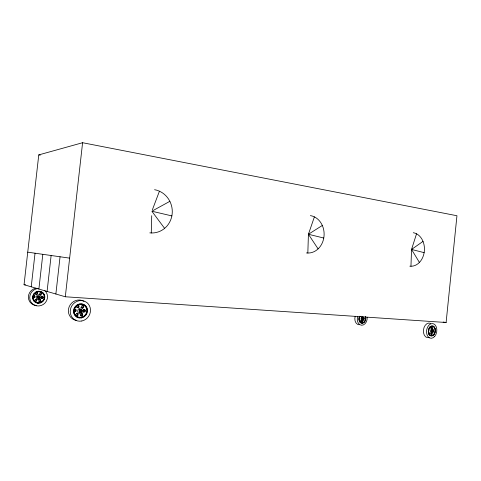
<?xml version="1.0" encoding="UTF-8"?>
<svg xmlns="http://www.w3.org/2000/svg" width="481" height="481" viewBox="0 0 481 481"><rect width="100%" height="100%" fill="white"/><g stroke="black" fill="none" stroke-linecap="round" stroke-linejoin="round"><path stroke-width="0.72" d="M151.268 232.966L151.719 215.716M307.834 253.036L308.423 234.265L314.388 216.877M410.96 266.252L411.544 249.441L416.54 233.802M446.109 322.504L456.95 215.741L82.594 142.719L38.769 154.9L24.05 284.71L65.308 296.771L446.109 322.504L443.163 322.036M31.229 286.808L35.029 253.204M38.889 289.045L42.809 254.317M47.084 291.444L51.13 255.495M55.868 294.011L60.053 256.77M65.308 296.771L82.594 142.719M152.363 209.836L159.433 191.204M419.42 262.44L411.544 249.441L423.021 241.396M318.103 248.887L308.423 234.265L322.324 225.463M152.483 210.864L169.859 201.329M24.05 284.71L25.541 284.824M27.742 252.17L69.643 258.135M38.769 154.9L40.248 155.159M151.84 211.219L171.873 215.915M308.423 234.265L323.773 238.035M411.544 249.441L424.146 252.651M152.279 211.808L164.604 228.361M154.575 189.7A21.825 20.719 79.5 0 1 172.15 214.087A21.825 20.719 79.5 0 1 149.819 232.87M310.389 215.614A18.795 15.903 -88.9 0 1 324.002 236.448A18.795 15.903 -88.9 0 1 306.451 252.934M413.263 232.72A16.835 13.047 -87.2 0 1 424.338 251.226A16.835 13.047 -87.2 0 1 409.83 266.173M81.385 309.95A1.365 1.287 -54.1 0 1 81.56 310.239M81.409 311.574A1.365 1.287 -54.1 0 0 81.578 311.261A1.299 1.221 -54.1 0 1 81.355 311.538M81.169 311.838A1.365 1.287 -54.1 0 1 80.207 312.181M81.241 310.077A1.172 1.1 -54.1 0 1 81.265 311.472M81.061 311.7A1.172 1.1 -54.1 0 1 79.479 311.61M79.672 311.009A1.377 1.293 -53.6 0 0 79.918 309.998A1.287 1.215 -53.6 0 1 79.63 310.966M79.708 310.035A1.166 1.094 -53.5 0 1 79.642 310.624M76.732 320.436A10.474 9.86 -53.5 0 1 69.066 307.04A10.474 9.86 -53.5 0 1 83.971 301.346M75.445 310.786A3.024 2.85 -53.5 0 1 75.619 309.253M77.17 307.527A3.024 2.85 -53.5 0 1 77.904 307.275M74.327 309.091A1.136 1.07 -52.1 0 1 75.553 310.383A1.136 1.07 -52.1 0 1 73.84 311.111M81.331 309.992A1.299 1.221 -54.1 0 1 81.499 310.269M81.127 311.79A1.299 1.221 -54.1 0 1 80.213 312.109M80.934 312.157A1.509 1.419 -54.1 0 1 80.189 312.319M84.752 309.451A6.608 6.217 -53.5 0 1 84.5 311.688M82.377 315.019A6.608 6.217 -53.5 0 1 81.457 315.698M77.681 305.146A1.13 1.07 -53.6 0 1 78.235 306.686A1.13 1.07 -53.6 0 1 76.629 307.125M82.029 305.375A1.124 1.064 -55.2 0 1 82.954 306.686A1.124 1.064 -55.2 0 1 81.511 307.527M83.874 309.608A1.124 1.058 -55.3 0 1 84.794 310.912A1.124 1.058 -55.3 0 1 83.357 311.754M83.46 310.594A1.13 1.058 -55.5 0 1 85.107 310.011A1.13 1.058 -55.5 0 1 85.137 311.76A1.13 1.058 -55.5 0 1 83.472 311.435M81.115 313.57A1.13 1.058 -53.9 0 1 82.041 314.875A1.13 1.058 -53.9 0 1 80.592 315.722M76.762 313.365A1.136 1.064 -52.3 0 1 77.315 314.899A1.136 1.064 -52.3 0 1 75.709 315.356M39.676 297.547A1.172 1.118 -36.4 0 1 39.322 298.04M39.508 296.434A1.172 1.118 -36.4 0 1 39.658 296.681M39.382 296.543A1.004 0.956 -36.4 0 1 39.226 297.913M38.023 297.992A1.004 0.956 -36.4 0 1 37.704 297.613A0.998 0.956 -35.8 0 0 38.312 296.579A0.998 0.956 -35.8 0 1 37.752 297.643M37.686 296.867A1.004 0.956 -36.4 0 1 37.993 296.446M38.492 296.549A1.178 1.124 -35.8 0 1 37.813 297.799A1.106 1.058 -35.8 0 0 38.438 296.567M44.535 290.392A9.043 8.628 -36.5 0 1 43.392 304.389A9.043 8.628 -36.5 0 1 30.087 300.084A9.043 8.628 -36.5 0 1 38.504 288.444M36.303 305.459A8.995 8.58 -35.8 0 1 28.373 297.306A8.995 8.58 -35.8 0 1 35.961 288.179M43.013 297.114A5.946 5.676 -35.7 0 1 42.815 298.1M34.608 297.192A2.597 2.483 -35.7 0 1 34.758 295.887M36.117 294.438A2.597 2.483 -35.7 0 1 36.76 294.228M33.502 295.701A0.974 0.932 -34.1 0 1 34.608 296.567A0.974 0.932 -34.1 0 1 33.538 297.565M33.297 297.517A0.974 0.932 -34.1 0 1 32.894 297.246M39.46 296.47A1.112 1.064 -36.4 0 1 39.689 296.969M39.695 297.252A1.112 1.064 -36.4 0 1 39.286 297.992M42.749 297.096A5.67 5.411 -35.7 0 1 42.4 298.497M40.699 300.859A5.67 5.411 -35.7 0 1 39.454 301.653M38.612 296.53A1.287 1.227 -35.8 0 1 38.378 297.468M35.943 292.34A0.974 0.926 -34.7 0 1 36.977 293.572A0.974 0.926 -34.7 0 1 35.335 293.885M40.5 292.658A0.968 0.926 -36.7 0 1 40.981 293.969A0.968 0.926 -36.7 0 1 39.586 294.33M41.643 296.242A0.968 0.92 -37.9 0 1 42.665 297.462A0.968 0.92 -37.9 0 1 41.041 297.781M39.22 299.585A0.968 0.92 -37.2 0 1 40.29 300.691A0.968 0.92 -37.2 0 1 38.799 301.292M35.865 299.465A0.974 0.926 -35.4 0 1 34.945 301.142M34.548 300.878A0.974 0.926 -35.4 0 1 34.416 300.673M362.614 318.121A0.812 0.607 -81.3 0 1 362.614 319.101M362.049 319.468A0.812 0.607 -81.3 0 1 361.892 319.432M361.646 319.204A0.812 0.607 -81.3 0 1 361.526 318.62M362.578 318.175A0.734 0.547 -81.3 0 1 362.47 319.204M362.061 319.39A0.734 0.547 -81.3 0 1 361.922 319.36M361.7 319.156A0.734 0.547 -81.3 0 1 361.592 318.626M362.674 318.091A0.866 0.643 -81.3 0 1 362.668 319.131M362.067 319.528A0.866 0.643 -81.3 0 1 361.904 319.486M361.634 319.246A0.866 0.643 -81.3 0 1 361.556 318.404M367.153 317.31A6.59 4.912 -81.3 0 1 361.55 325.234A6.59 4.912 -81.3 0 1 357.666 316.672M365.548 316.642A4.563 3.403 -81.3 0 1 364.189 322.33A4.563 3.403 -81.3 0 1 359.818 322.029A4.563 3.403 -81.3 0 1 359.662 316.239M359.109 324.771A6.56 4.906 -81.3 0 1 355.206 316.239M365.41 316.732A4.359 3.253 -81.3 0 1 364.105 322.168A4.359 3.253 -81.3 0 1 359.932 321.885A4.359 3.253 -81.3 0 1 359.782 316.348M362.247 320.562A4.335 3.247 -81.3 0 1 361.646 321.422M359 317.767A0.709 0.529 -81.3 0 1 359.734 318.248A0.709 0.529 -81.3 0 1 359.127 319.101M365.271 316.823A4.155 3.102 -81.3 0 1 364.027 322.005A4.155 3.102 -81.3 0 1 360.047 321.735A4.155 3.102 -81.3 0 1 359.902 316.462M362.788 318.236A0.944 0.703 -81.3 0 1 362.692 319.174M361.562 319.294A0.944 0.703 -81.3 0 1 361.471 319.089M362.127 320.454A4.137 3.096 -81.3 0 1 361.55 321.272M361.033 316.239A0.709 0.529 -81.5 0 1 360.185 316.33M363.414 318.175A0.709 0.529 -81.4 0 1 364.129 318.182A0.709 0.529 -81.4 0 1 364.123 319.125A0.709 0.529 -81.4 0 1 363.408 319.288M361.856 320.593A0.709 0.529 -81.1 0 1 361.496 321.753M359.535 321.055A0.709 0.529 -81.1 0 1 360.359 320.466A0.709 0.529 -81.1 0 1 360.353 321.651A0.709 0.529 -81.1 0 1 359.535 321.242M359.59 320.454A0.709 0.529 -81.1 0 1 359.59 321.308M431.98 331.601A0.974 0.673 -81.8 0 0 432.197 331.181A1.058 0.734 -81.8 0 1 431.986 331.662M431.908 330.2A0.824 0.565 -81.8 0 1 432.016 330.333M431.764 331.613A0.824 0.565 -81.8 0 0 432.124 330.712A0.914 0.631 -81.8 0 1 431.782 331.692M431.325 331.674A0.824 0.565 -81.8 0 1 431.198 331.583M429.184 337.512A7.371 5.105 -81.8 0 1 423.448 330.074A7.371 5.105 -81.8 0 1 430.627 323.382M428.282 329.834A0.8 0.553 -81.8 0 1 428.908 330.537A0.8 0.553 -81.8 0 1 428.27 331.403M429.767 326.96A0.8 0.553 -82 0 1 430.387 327.561A0.8 0.553 -82 0 1 429.9 328.511A0.8 0.553 -82 0 1 429.28 327.91M429.28 327.699A0.8 0.553 -82 0 1 429.395 327.308M431.565 327.314A0.794 0.547 -82 0 1 431.253 328.379M433.147 330.086A0.794 0.547 -81.9 0 1 433.134 331.649M430.97 333.171A0.794 0.547 -81.7 0 1 430.784 334.115M428.793 333.195A0.8 0.553 -81.6 0 1 429.617 332.984A0.8 0.553 -81.6 0 1 429.605 334.151A0.8 0.553 -81.6 0 1 428.787 334.157M80.868 312.157A1.257 1.184 -54.2 0 0 81.638 310.131A1.257 1.184 -54.2 0 0 79.569 310.564A1.257 1.184 -54.2 0 0 80.868 312.157M80.79 312.133A1.257 1.184 -54.2 0 0 81.56 310.107A1.257 1.184 -54.2 0 0 79.491 310.54A1.257 1.184 -54.2 0 0 80.79 312.133M80.802 312.229A1.359 1.275 -54.2 0 0 81.632 310.035A1.359 1.275 -54.2 0 0 79.395 310.51A1.359 1.275 -54.2 0 0 80.802 312.229M80.85 312.277A1.395 1.311 -54.2 0 0 81.704 310.029A1.395 1.311 -54.2 0 0 79.407 310.51A1.395 1.311 -54.2 0 0 80.85 312.277M81.806 320.995A10.546 9.915 -54.1 0 0 88.342 304.028A10.546 9.915 -54.1 0 0 70.966 307.593A10.546 9.915 -54.1 0 0 81.806 320.995M81.517 317.911A7.305 6.866 -54.2 0 0 86.021 306.15A7.305 6.866 -54.2 0 0 73.99 308.646A7.305 6.866 -54.2 0 0 81.517 317.911M81.475 317.604A6.981 6.56 -54.2 0 0 85.78 306.361A6.981 6.56 -54.2 0 0 74.284 308.748A6.981 6.56 -54.2 0 0 81.475 317.604M81.073 313.865A3.054 2.868 -54.2 0 0 82.948 308.946A3.054 2.868 -54.2 0 0 77.922 310.005A3.054 2.868 -54.2 0 0 81.073 313.865M80.868 312.385A1.509 1.419 -54.2 0 0 81.788 309.956A1.509 1.419 -54.2 0 0 79.305 310.479A1.509 1.419 -54.2 0 0 80.868 312.385M75.343 311.502A1.136 1.07 -52.3 0 0 76.046 309.668A1.136 1.07 -52.3 0 0 74.164 310.059A1.136 1.07 -52.3 0 0 75.343 311.502M81.433 317.292A6.656 6.253 -54.2 0 0 85.534 306.571A6.656 6.253 -54.2 0 0 74.573 308.85A6.656 6.253 -54.2 0 0 81.433 317.292M78.138 307.509A1.136 1.07 -53.8 0 0 78.836 305.682A1.136 1.07 -53.8 0 0 76.96 306.066A1.136 1.07 -53.8 0 0 78.138 307.509M83.045 307.69A1.13 1.064 -55.5 0 0 83.261 305.772A1.13 1.064 -55.5 0 0 81.536 306.631A1.13 1.064 -55.5 0 0 83.045 307.69M81.854 315.999A1.13 1.058 -54.1 0 0 82.546 314.171A1.13 1.058 -54.1 0 0 80.688 314.568A1.13 1.058 -54.1 0 0 81.854 315.999M77.219 315.752A1.136 1.07 -52.5 0 0 77.91 313.919A1.136 1.07 -52.5 0 0 76.04 314.321A1.136 1.07 -52.5 0 0 77.219 315.752M38.672 298.286A1.076 1.028 -36.5 0 0 39.767 296.783A1.076 1.028 -36.5 0 0 37.939 296.663A1.076 1.028 -36.5 0 0 38.672 298.286M38.66 298.37A1.166 1.112 -36.5 0 0 39.839 296.741A1.166 1.112 -36.5 0 0 37.867 296.615A1.166 1.112 -36.5 0 0 38.66 298.37M38.017 303.289A6.265 5.976 -36.5 0 0 44.366 294.552A6.265 5.976 -36.5 0 0 33.76 293.831A6.265 5.976 -36.5 0 0 38.017 303.289M38.053 303.018A5.982 5.706 -36.5 0 0 44.12 294.673A5.982 5.706 -36.5 0 0 33.983 293.987A5.982 5.706 -36.5 0 0 38.053 303.018M38.528 299.783A2.615 2.495 -36.6 0 0 41.174 296.134A2.615 2.495 -36.6 0 0 36.742 295.839A2.615 2.495 -36.6 0 0 38.528 299.783M38.678 298.509A1.293 1.233 -36.6 0 0 39.989 296.699A1.293 1.233 -36.6 0 0 37.795 296.555A1.293 1.233 -36.6 0 0 38.678 298.509M34.037 297.733A0.98 0.932 -34.3 0 0 35.029 296.374A0.98 0.932 -34.3 0 0 33.369 296.266A0.98 0.932 -34.3 0 0 34.037 297.733M38.083 302.753A5.706 5.441 -36.5 0 0 43.867 294.793A5.706 5.441 -36.5 0 0 34.205 294.138A5.706 5.441 -36.5 0 0 38.083 302.753M36.484 294.372A0.974 0.932 -34.9 0 0 37.47 293.013A0.974 0.932 -34.9 0 0 35.816 292.899A0.974 0.932 -34.9 0 0 36.484 294.372M40.554 294.649A0.968 0.926 -37 0 0 41.534 293.296A0.968 0.926 -37 0 0 39.893 293.182A0.968 0.926 -37 0 0 40.554 294.649M42.19 298.268A0.968 0.926 -38.2 0 0 43.17 296.915A0.968 0.926 -38.2 0 0 41.528 296.807A0.968 0.926 -38.2 0 0 42.19 298.268M39.767 301.623A0.974 0.926 -37.4 0 0 40.747 300.264A0.974 0.926 -37.4 0 0 39.105 300.162A0.974 0.926 -37.4 0 0 39.767 301.623M35.69 301.371A0.974 0.926 -35.6 0 0 36.676 300.006A0.974 0.926 -35.6 0 0 35.023 299.904A0.974 0.926 -35.6 0 0 35.69 301.371M362.921 319.318A0.788 0.583 -81.3 0 0 362.794 317.995A0.788 0.583 -81.3 0 0 361.977 318.903A0.788 0.583 -81.3 0 0 362.921 319.318M362.818 319.3A0.788 0.583 -81.3 0 0 362.692 317.977A0.788 0.583 -81.3 0 0 361.874 318.885A0.788 0.583 -81.3 0 0 362.818 319.3M363.377 320.136A1.906 1.419 -81.3 0 0 363.071 316.925A1.906 1.419 -81.3 0 0 361.093 319.125A1.906 1.419 -81.3 0 0 363.377 320.136M362.945 319.426A0.944 0.703 -81.3 0 0 362.794 317.839A0.944 0.703 -81.3 0 0 361.808 318.927A0.944 0.703 -81.3 0 0 362.945 319.426M362.656 321.753A0.709 0.529 -81.1 0 0 362.542 320.562A0.709 0.529 -81.1 0 0 361.808 321.38A0.709 0.529 -81.1 0 0 362.656 321.753M432.461 331.631A0.884 0.607 -81.8 0 0 432.335 330.146A0.884 0.607 -81.8 0 0 431.481 331.181A0.884 0.607 -81.8 0 0 432.461 331.631A0.98 0.673 -81.8 0 0 432.305 330.044A0.98 0.673 -81.8 0 0 431.355 331.193A1.058 0.734 -81.8 0 0 432.473 331.752A1.058 0.734 -81.8 0 0 432.323 329.966A1.058 0.734 -81.8 0 0 431.295 331.205A0.98 0.673 -81.8 0 0 432.437 331.692M432.335 331.607A0.884 0.607 -81.8 0 0 432.209 330.122A0.884 0.607 -81.8 0 0 431.355 331.156A0.956 0.655 -81.8 0 0 432.353 331.662A0.956 0.655 -81.8 0 0 432.221 330.056A0.956 0.655 -81.8 0 0 431.295 331.168A0.884 0.607 -81.8 0 0 432.335 331.607M434.74 336.357A7.407 5.111 -81.8 0 0 433.754 323.893A7.407 5.111 -81.8 0 0 426.545 332.503A7.407 5.111 -81.8 0 0 434.74 336.357M433.97 334.704A5.129 3.541 -81.8 0 0 433.279 326.076A5.129 3.541 -81.8 0 0 428.288 332.052A5.129 3.541 -81.8 0 0 433.97 334.704M433.88 334.535A4.9 3.385 -81.8 0 0 433.213 326.292A4.9 3.385 -81.8 0 0 428.451 332.004A4.9 3.385 -81.8 0 0 433.88 334.535M432.918 332.545A2.14 1.479 -81.8 0 0 432.623 328.938A2.14 1.479 -81.8 0 0 430.543 331.445A2.14 1.479 -81.8 0 0 432.918 332.545M433.784 334.373A4.672 3.223 -81.8 0 0 433.153 326.509A4.672 3.223 -81.8 0 0 428.607 331.956A4.672 3.223 -81.8 0 0 433.784 334.373M432.521 328.457A0.794 0.547 -82 0 0 432.413 327.122A0.794 0.547 -82 0 0 431.643 328.048A0.794 0.547 -82 0 0 432.521 328.457M431.926 334.325A0.794 0.547 -81.7 0 0 431.812 332.99A0.794 0.547 -81.7 0 0 431.042 333.922A0.794 0.547 -81.7 0 0 431.926 334.325"/></g></svg>
